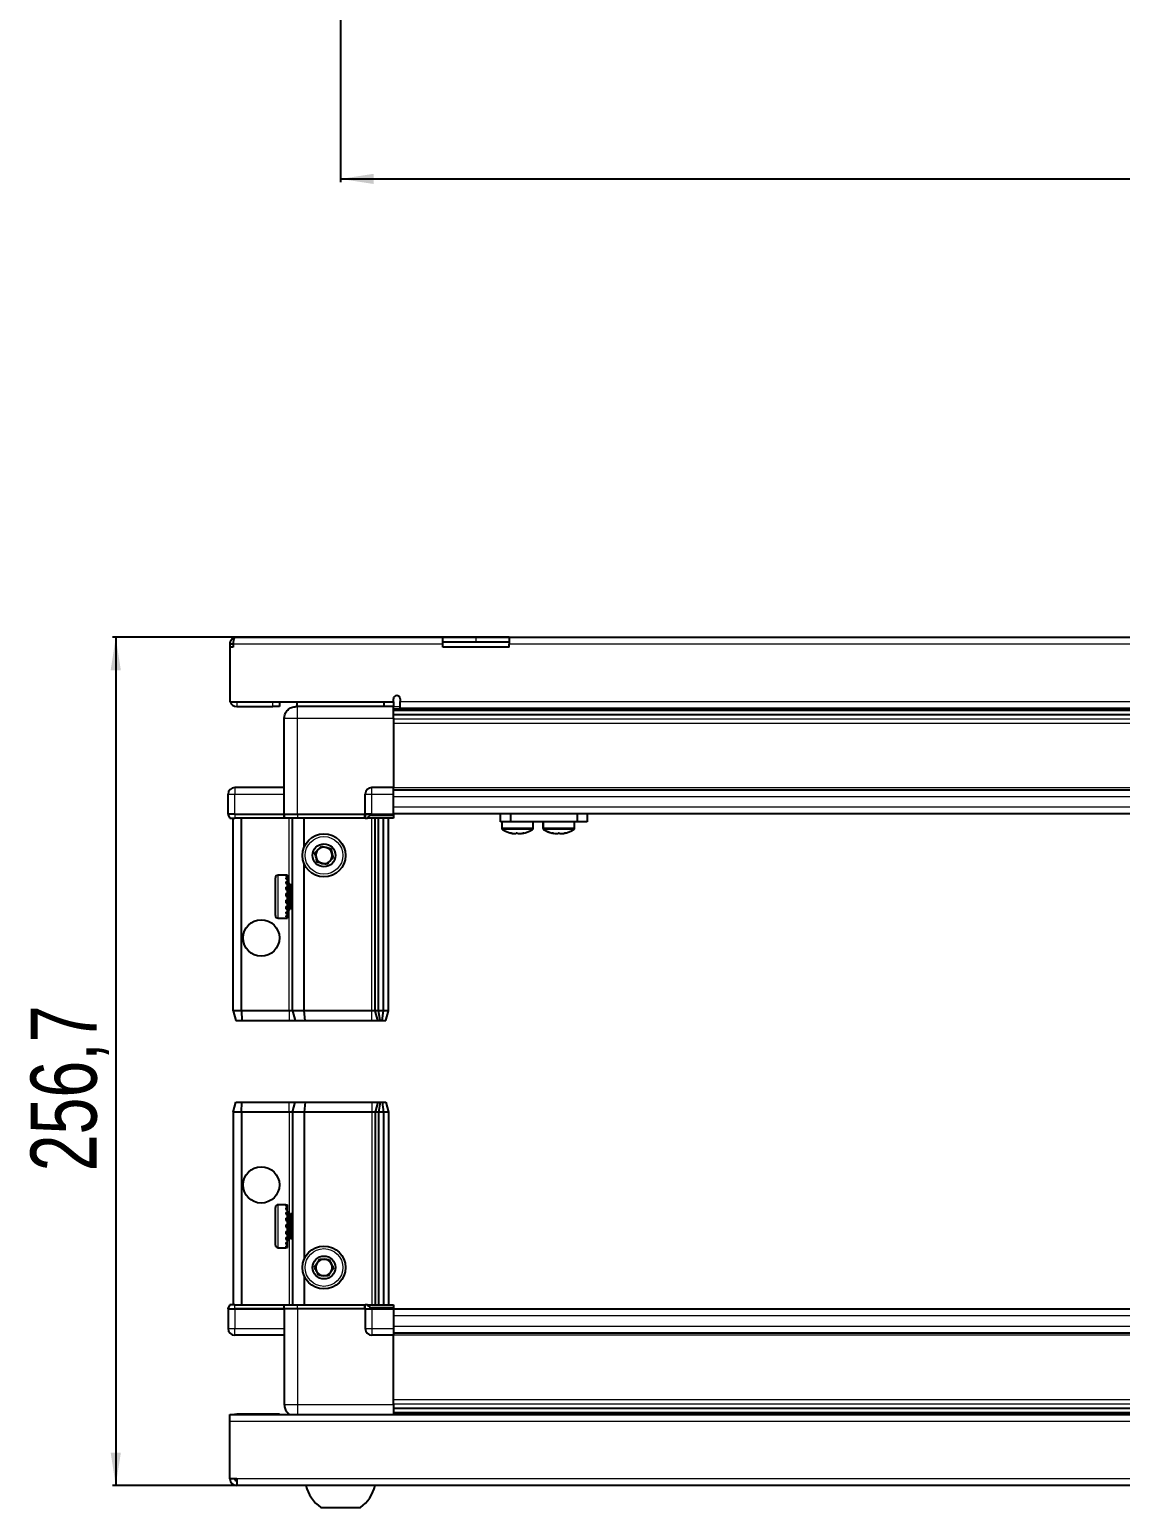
# Model space of a CAD drawing. Header units: millimetres. Extents: x 899 to 2763, y 642 to 2019.
# Drawn here: x 963.4 to 1293.4, y 642.5 to 1089.6 of the extents above; entities that cross this region are included whole.
import ezdxf

# ---------------------------------------------------------------- set-up
doc = ezdxf.new("R2010")
doc.units = ezdxf.units.MM
doc.layers.add('FORMAT', color=7, linetype='Continuous')
doc.styles.add('SLDTEXTSTYLE0', font='TXT', dxfattribs={"width": 0.75})
doc.dimstyles.new('SLDDIMSTYLE0', dxfattribs={"dimtxt": 20, "dimasz": 10, "dimexe": 0, "dimexo": 0.0625, "dimgap": 5, "dimtad": 2, "dimdec": 1, "dimrnd": 1e-09, "dimzin": 12, "dimdsep": 46, "dimtxsty": 'SLDTEXTSTYLE0', "dimsah": 1, "dimcen": 0.09, "dimadec": 0, "dimazin": 3, "dimtfac": 1, "dimtofl": 0, "dimtmove": 0, "dimatfit": 3, "dimfxl": 0, "dimfrac": 2, "dimtolj": 1, "dimtzin": 12, "dimarcsym": 0})

# ---------------------------------------------------------------- blocks, each defined once
blk = doc.blocks.new('_D_2')
at = {"layer": 'FORMAT'}
for p, q in [((1057.47, 1134.92), (1057.47, 1043.43)), ((1589.47, 1134.92), (1589.47, 1043.43)), ((1057.47, 1044.43), (1589.47, 1044.43))]:
    blk.add_line(p, q, dxfattribs=at)
for points in [[(1057.47, 1044.43), (1067.47, 1042.9), (1067.47, 1045.97)], [(1589.47, 1044.43), (1579.47, 1045.97), (1579.47, 1042.9)]]:
    blk.add_solid(points, dxfattribs=at)
at = {"layer": 'FORMAT', "insert": (1301.3, 1070.22), "char_height": 20, "attachment_point": 1, "style": 'SLDTEXTSTYLE0'}
blk.add_mtext('532', dxfattribs=at)
blk = doc.blocks.new('_D_8')
at = {"layer": 'FORMAT'}
for p, q in [((1108.46, 905.76), (988.47, 905.76)), ((989.47, 905.76), (989.47, 649.06)), ((1026.06, 649.06), (988.47, 649.06))]:
    blk.add_line(p, q, dxfattribs=at)
for points in [[(989.47, 905.76), (987.93, 895.76), (991.01, 895.76)], [(989.47, 649.06), (991.01, 659.06), (987.93, 659.06)]]:
    blk.add_solid(points, dxfattribs=at)
at = {"layer": 'FORMAT', "insert": (963.69, 744.16), "char_height": 20, "attachment_point": 1, "rotation": 90, "style": 'SLDTEXTSTYLE0'}
blk.add_mtext('256,7', dxfattribs=at)

msp = doc.modelspace()

# ---------------------------------------------------------------- linework, layer by layer
at = {"color": 7, "linetype": 'Continuous', "lineweight": 25}
for p, q in [((1024.97, 903.66), (1023.97, 903.66)), ((1023.97, 903.66), (1023.97, 902.76)), ((1024.97, 903.66), (1024.97, 902.76)), ((1025.57, 905.76), (1088.47, 905.76)), ((1088.47, 903.66), (1088.47, 905.76)), ((1088.47, 905.76), (1098.47, 905.76)), ((1098.47, 904.26), (1088.47, 904.26)), ((1088.47, 902.76), (1088.47, 903.66)), ((1098.47, 905.76), (1108.47, 905.76)), ((1108.47, 904.26), (1098.47, 904.26)), ((1108.47, 905.76), (1538.47, 905.76)), ((1108.47, 905.76), (1108.47, 903.66)), ((1108.47, 902.76), (1108.47, 903.66)), ((1023.97, 902.76), (1023.97, 886.26)), ((1024.97, 902.76), (1023.97, 902.76)), ((1108.47, 902.76), (1088.47, 902.76)), ((1023.97, 886.26), (1073.47, 886.26)), ((1038.97, 886.26), (1038.97, 884.76)), ((1044.22, 886.26), (1044.22, 884.76)), ((1070.72, 884.76), (1070.72, 886.26)), ((1073.47, 886.26), (1073.47, 887.11)), ((1073.47, 886.26), (1073.47, 884.76)), ((1075.47, 887.11), (1075.47, 886.36)), ((1075.47, 884.26), (1075.47, 886.36)), ((1026.07, 884.76), (1036.97, 884.76)), ((1038.97, 884.76), (1036.97, 884.76)), ((1040.47, 852.26), (1040.47, 881.26)), ((1073.47, 884.76), (1044.47, 884.76)), ((1073.47, 884.11), (1097.35, 884.11)), ((1573.47, 882.32), (1073.47, 882.32)), ((1573.47, 882.28), (1073.47, 882.28)), ((1073.47, 881.26), (1073.47, 860.26)), ((1075.47, 884.26), (1571.47, 884.26)), ((1091.97, 884.26), (1091.97, 884.11)), ((1092.13, 884.26), (1092.13, 884.11)), ((1092.34, 884.26), (1092.34, 884.11)), ((1092.89, 884.26), (1092.89, 884.11)), ((1093.3, 884.26), (1093.3, 884.11)), ((1094.19, 884.26), (1094.19, 884.11)), ((1094.78, 884.26), (1094.78, 884.11)), ((1095.92, 884.26), (1095.92, 884.11)), ((1096.61, 884.26), (1096.61, 884.11)), ((1097.35, 884.11), (1097.89, 884.11)), ((1097.89, 884.26), (1097.89, 884.11)), ((1097.89, 884.11), (1098.62, 884.11)), ((1097.89, 884.11), (1097.89, 884.11)), ((1098.08, 884.26), (1098.08, 884.11)), ((1098.58, 884.26), (1098.58, 884.11)), ((1098.62, 884.11), (1098.63, 884.11)), ((1098.63, 884.26), (1098.63, 884.11)), ((1098.63, 884.11), (1099.59, 884.11)), ((1099.59, 884.11), (1547.35, 884.11)), ((1099.92, 884.26), (1099.92, 884.11)), ((1099.93, 884.26), (1099.93, 884.11)), ((1100.63, 884.26), (1100.63, 884.11)), ((1101.8, 884.26), (1101.8, 884.11)), ((1102.42, 884.26), (1102.42, 884.11)), ((1103.37, 884.26), (1103.37, 884.11)), ((1103.82, 884.26), (1103.82, 884.11)), ((1104.45, 884.26), (1104.45, 884.11)), ((1104.7, 884.26), (1104.7, 884.11)), ((1104.94, 884.26), (1104.94, 884.11)), ((1104.97, 884.26), (1104.97, 884.11)), ((1040.47, 860.26), (1025.47, 860.26)), ((1073.47, 860.26), (1066.97, 860.26)), ((1073.47, 858.26), (1073.47, 860.26)), ((1073.47, 859.61), (1573.47, 859.61)), ((1023.47, 852.26), (1023.47, 858.26)), ((1064.97, 852.26), (1064.97, 858.26)), ((1073.47, 852.26), (1073.47, 858.26)), ((1023.47, 852.26), (1023.47, 851.93)), ((1025.47, 852.26), (1023.47, 852.26)), ((1023.47, 852.26), (1023.47, 851.93)), ((1023.47, 852.26), (1023.47, 852.26)), ((1023.47, 851.93), (1023.97, 851.06)), ((1023.47, 851.93), (1023.97, 851.06)), ((1023.97, 851.06), (1025.47, 851.06)), ((1024.97, 792.76), (1024.97, 851.06)), ((1025.47, 852.26), (1040.27, 852.26)), ((1040.27, 851.06), (1025.47, 851.06)), ((1027.47, 792.76), (1027.47, 851.06)), ((1040.27, 852.26), (1040.47, 852.26)), ((1040.47, 851.06), (1040.27, 851.06)), ((1040.47, 852.26), (1040.47, 851.06)), ((1040.47, 852.26), (1044.47, 852.26)), ((1044.47, 851.06), (1040.47, 851.06)), ((1042.97, 792.76), (1042.97, 851.06)), ((1044.47, 852.26), (1064.77, 852.26)), ((1064.77, 851.06), (1044.47, 851.06)), ((1046.47, 842.26), (1046.47, 851.06)), ((1064.77, 852.26), (1064.97, 852.26)), ((1064.97, 851.06), (1064.77, 851.06)), ((1064.97, 852.26), (1064.97, 851.06)), ((1066.97, 852.26), (1064.97, 852.26)), ((1064.97, 852.26), (1066.97, 852.26)), ((1064.97, 851.06), (1065.65, 851.06)), ((1073.47, 851.06), (1065.65, 851.06)), ((1066.97, 852.26), (1073.47, 852.26)), ((1066.97, 851.93), (1073.47, 851.93)), ((1067.97, 792.76), (1067.97, 851.06)), ((1068.97, 792.76), (1068.97, 851.06)), ((1070.47, 792.76), (1070.47, 851.06)), ((1071.97, 792.76), (1071.97, 851.06)), ((1073.47, 852.41), (1573.47, 852.41)), ((1073.47, 852.26), (1073.47, 851.93)), ((1073.47, 851.93), (1073.47, 851.06)), ((1105.92, 849.91), (1105.92, 852.41)), ((1108.92, 849.91), (1105.92, 849.91)), ((1106.27, 849.91), (1106.27, 848)), ((1108.92, 852.41), (1108.92, 849.91)), ((1129.12, 849.91), (1108.92, 849.91)), ((1115.77, 848), (1115.77, 849.91)), ((1118.72, 849.91), (1118.72, 848)), ((1118.77, 849.91), (1118.77, 848)), ((1128.27, 848), (1128.27, 849.91)), ((1129.12, 849.91), (1129.12, 852.41)), ((1132.12, 849.91), (1129.12, 849.91)), ((1132.12, 852.41), (1132.12, 849.91)), ((1046.47, 792.76), (1046.47, 837.26)), ((1037.77, 821.56), (1037.77, 832.96)), ((1041.47, 833.76), (1038.57, 833.76)), ((1040.97, 833.67), (1041.47, 833.67)), ((1040.97, 833.67), (1040.97, 833.5)), ((1040.97, 833.5), (1041.47, 833.5)), ((1040.97, 833.01), (1041.47, 833.01)), ((1040.97, 833.01), (1040.97, 832.63)), ((1040.97, 832.63), (1041.47, 832.63)), ((1040.97, 831.8), (1041.47, 831.8)), ((1040.97, 831.8), (1040.97, 831.24)), ((1041.47, 833.67), (1041.47, 833.76)), ((1041.47, 833.5), (1041.47, 833.67)), ((1041.47, 833.01), (1041.47, 833.5)), ((1041.47, 832.63), (1041.47, 833.01)), ((1041.47, 831.8), (1041.47, 832.63)), ((1041.47, 831.24), (1041.47, 831.8)), ((1040.97, 831.24), (1041.47, 831.24)), ((1040.97, 830.14), (1041.47, 830.14)), ((1040.97, 830.14), (1040.97, 829.46)), ((1040.97, 829.46), (1041.47, 829.46)), ((1040.97, 828.19), (1041.47, 828.19)), ((1040.97, 828.19), (1040.97, 827.46)), ((1040.97, 827.89), (1041.47, 827.89)), ((1040.97, 827.46), (1041.47, 827.46)), ((1041.57, 831.66), (1041.47, 831.66)), ((1041.47, 830.14), (1041.47, 831.24)), ((1041.47, 829.46), (1041.47, 830.14)), ((1041.47, 828.19), (1041.47, 829.46)), ((1041.47, 827.89), (1041.47, 828.19)), ((1041.47, 826.16), (1041.47, 827.46)), ((1041.57, 830.15), (1041.57, 831.66)), ((1041.57, 822.86), (1041.57, 830.15)), ((1042.45, 830.57), (1041.97, 831.26)), ((1041.97, 823.26), (1041.97, 831.26)), ((1042.94, 831.26), (1042.45, 830.57)), ((1042.45, 823.95), (1042.45, 830.57)), ((1042.97, 831.26), (1042.94, 831.26)), ((1042.94, 823.26), (1042.94, 831.26)), ((1040.97, 826.16), (1041.47, 826.16)), ((1040.97, 826.16), (1040.97, 825.44)), ((1040.97, 826.03), (1041.47, 826.03)), ((1040.97, 825.44), (1041.47, 825.44)), ((1040.97, 824.24), (1041.47, 824.24)), ((1040.97, 824.24), (1040.97, 823.6)), ((1040.97, 823.6), (1041.47, 823.6)), ((1041.47, 825.44), (1041.47, 826.03)), ((1041.47, 824.24), (1041.47, 825.44)), ((1041.47, 823.6), (1041.47, 824.24)), ((1041.47, 822.61), (1041.47, 823.6)), ((1041.47, 822.86), (1041.57, 822.86)), ((1041.97, 823.26), (1042.45, 823.95)), ((1042.45, 823.95), (1042.94, 823.26)), ((1042.94, 823.26), (1042.97, 823.26)), ((1038.57, 820.76), (1041.47, 820.76)), ((1040.97, 822.61), (1041.47, 822.61)), ((1040.97, 822.61), (1040.97, 822.12)), ((1040.97, 822.12), (1041.47, 822.12)), ((1040.97, 821.43), (1041.47, 821.43)), ((1040.97, 821.43), (1040.97, 821.14)), ((1040.97, 821.14), (1041.47, 821.14)), ((1040.97, 820.83), (1041.47, 820.83)), ((1040.97, 820.83), (1040.97, 820.76)), ((1040.97, 820.76), (1041.47, 820.76)), ((1041.47, 822.12), (1041.47, 822.61)), ((1041.47, 821.43), (1041.47, 822.12)), ((1041.47, 821.14), (1041.47, 821.43)), ((1041.47, 820.83), (1041.47, 821.14)), ((1041.47, 820.76), (1041.47, 820.83)), ((1041.47, 820.76), (1041.47, 820.76)), ((1027.47, 792.76), (1024.97, 792.76)), ((1024.97, 792.76), (1025.77, 789.76)), ((1041.97, 792.76), (1027.47, 792.76)), ((1027.47, 792.76), (1027.63, 789.76)), ((1042.97, 792.76), (1041.97, 792.76)), ((1046.47, 792.76), (1042.97, 792.76)), ((1042.97, 792.76), (1043.77, 789.76)), ((1066.97, 792.76), (1046.47, 792.76)), ((1046.8, 789.76), (1046.47, 792.76)), ((1067.97, 792.76), (1066.97, 792.76)), ((1068.97, 792.76), (1067.97, 792.76)), ((1068.77, 789.76), (1067.97, 792.76)), ((1070.47, 792.76), (1068.97, 792.76)), ((1069.51, 789.76), (1068.97, 792.76)), ((1070.02, 789.76), (1070.47, 792.76)), ((1071.97, 792.76), (1070.47, 792.76)), ((1071.17, 789.76), (1071.97, 792.76)), ((1025.77, 789.76), (1027.63, 789.76)), ((1027.63, 789.76), (1041.97, 789.76)), ((1041.97, 789.76), (1043.77, 789.76)), ((1043.77, 789.76), (1046.8, 789.76)), ((1046.8, 789.76), (1066.97, 789.76)), ((1066.97, 789.76), (1068.77, 789.76)), ((1068.77, 789.76), (1069.51, 789.76)), ((1069.51, 789.76), (1070.02, 789.76)), ((1070.02, 789.76), (1071.17, 789.76)), ((1024.97, 762.06), (1025.77, 765.06)), ((1025.77, 765.06), (1027.63, 765.06)), ((1027.47, 762.06), (1027.63, 765.06)), ((1027.63, 765.06), (1041.97, 765.06)), ((1041.97, 765.06), (1043.77, 765.06)), ((1042.97, 762.06), (1043.77, 765.06)), ((1043.77, 765.06), (1046.8, 765.06)), ((1046.8, 765.06), (1046.47, 762.06)), ((1046.8, 765.06), (1066.97, 765.06)), ((1066.97, 765.06), (1068.77, 765.06)), ((1068.77, 765.06), (1067.97, 762.06)), ((1068.77, 765.06), (1069.51, 765.06)), ((1069.51, 765.06), (1068.97, 762.06)), ((1069.51, 765.06), (1070.02, 765.06)), ((1070.02, 765.06), (1070.47, 762.06)), ((1070.02, 765.06), (1071.17, 765.06)), ((1071.17, 765.06), (1071.97, 762.06)), ((1024.97, 762.06), (1024.97, 703.76)), ((1027.47, 762.06), (1024.97, 762.06)), ((1027.47, 762.06), (1027.47, 703.76)), ((1041.97, 762.06), (1027.47, 762.06)), ((1042.97, 762.06), (1041.97, 762.06)), ((1046.47, 762.06), (1042.97, 762.06)), ((1042.97, 762.06), (1042.97, 703.76)), ((1046.47, 762.06), (1046.47, 717.56)), ((1066.97, 762.06), (1046.47, 762.06)), ((1067.97, 762.06), (1066.97, 762.06)), ((1067.97, 762.06), (1067.97, 703.76)), ((1068.97, 762.06), (1067.97, 762.06)), ((1070.47, 762.06), (1068.97, 762.06)), ((1068.97, 762.06), (1068.97, 703.76)), ((1071.97, 762.06), (1070.47, 762.06)), ((1070.47, 762.06), (1070.47, 703.76)), ((1071.97, 762.06), (1071.97, 703.76)), ((1040.97, 734.06), (1038.57, 734.06)), ((1040.97, 734.06), (1040.97, 734.05)), ((1040.97, 734.05), (1041.47, 734.05)), ((1040.97, 733.87), (1041.47, 733.87)), ((1040.97, 733.87), (1040.97, 733.65)), ((1040.97, 733.65), (1041.47, 733.65)), ((1041.47, 733.87), (1041.47, 734.05)), ((1041.47, 733.65), (1041.47, 733.87)), ((1041.47, 733.07), (1041.47, 733.65)), ((1037.77, 721.86), (1037.77, 733.26)), ((1040.97, 733.07), (1041.47, 733.07)), ((1040.97, 733.07), (1040.97, 732.65)), ((1040.97, 732.65), (1041.47, 732.65)), ((1040.97, 731.74), (1041.47, 731.74)), ((1040.97, 731.74), (1040.97, 731.15)), ((1040.97, 731.15), (1041.47, 731.15)), ((1040.97, 730), (1041.47, 730)), ((1040.97, 730), (1040.97, 729.3)), ((1040.97, 729.3), (1041.47, 729.3)), ((1041.47, 732.65), (1041.47, 733.07)), ((1041.47, 731.74), (1041.47, 732.65)), ((1041.57, 731.96), (1041.47, 731.96)), ((1041.47, 731.15), (1041.47, 731.74)), ((1041.47, 730), (1041.47, 731.15)), ((1041.47, 729.3), (1041.47, 730)), ((1041.47, 728.01), (1041.47, 729.3)), ((1041.57, 723.16), (1041.57, 731.96)), ((1042.45, 730.87), (1041.97, 731.56)), ((1041.97, 723.56), (1041.97, 731.56)), ((1042.94, 731.56), (1042.45, 730.87)), ((1042.45, 724.25), (1042.45, 730.87)), ((1042.97, 731.56), (1042.94, 731.56)), ((1042.94, 723.56), (1042.94, 731.56)), ((1040.97, 728.01), (1041.47, 728.01)), ((1040.97, 728.01), (1040.97, 727.28)), ((1040.97, 727.87), (1041.47, 727.87)), ((1040.97, 727.37), (1041.47, 727.37)), ((1040.97, 727.28), (1041.47, 727.28)), ((1040.97, 725.99), (1041.47, 725.99)), ((1040.97, 725.99), (1040.97, 725.28)), ((1040.97, 725.28), (1041.47, 725.28)), ((1041.47, 727.87), (1041.47, 728.01)), ((1041.47, 727.28), (1041.47, 727.37)), ((1041.47, 725.99), (1041.47, 727.28)), ((1041.47, 725.28), (1041.47, 725.99)), ((1041.47, 724.12), (1041.47, 725.28)), ((1038.57, 721.06), (1040.97, 721.06)), ((1040.97, 724.12), (1041.47, 724.12)), ((1040.97, 724.12), (1040.97, 723.51)), ((1040.97, 723.51), (1041.47, 723.51)), ((1040.97, 722.58), (1041.47, 722.58)), ((1040.97, 722.58), (1040.97, 722.14)), ((1040.97, 722.14), (1041.47, 722.14)), ((1040.97, 721.53), (1041.47, 721.53)), ((1040.97, 721.53), (1040.97, 721.3)), ((1040.97, 721.3), (1041.47, 721.3)), ((1040.97, 721.08), (1041.47, 721.08)), ((1040.97, 721.08), (1040.97, 721.06)), ((1040.97, 721.07), (1041.47, 721.07)), ((1041.47, 723.51), (1041.47, 724.12)), ((1041.47, 722.58), (1041.47, 723.51)), ((1041.47, 723.16), (1041.57, 723.16)), ((1041.47, 722.14), (1041.47, 722.58)), ((1041.47, 721.53), (1041.47, 722.14)), ((1041.47, 721.3), (1041.47, 721.53)), ((1041.47, 721.08), (1041.47, 721.3)), ((1041.47, 721.07), (1041.47, 721.08)), ((1041.97, 723.56), (1042.45, 724.25)), ((1042.45, 724.25), (1042.94, 723.56)), ((1042.94, 723.56), (1042.97, 723.56)), ((1046.47, 712.56), (1046.47, 703.76)), ((1023.97, 703.76), (1023.47, 702.89)), ((1023.47, 702.56), (1023.47, 702.89)), ((1023.47, 702.56), (1025.47, 702.56)), ((1023.47, 702.56), (1023.47, 696.56)), ((1025.47, 703.76), (1023.97, 703.76)), ((1025.47, 703.76), (1040.27, 703.76)), ((1040.27, 702.56), (1025.47, 702.56)), ((1025.47, 702.56), (1040.27, 702.56)), ((1040.27, 703.76), (1040.47, 703.76)), ((1040.47, 702.56), (1040.27, 702.56)), ((1040.47, 702.56), (1040.47, 703.76)), ((1040.47, 703.76), (1044.47, 703.76)), ((1044.47, 702.56), (1040.47, 702.56)), ((1040.47, 702.56), (1040.47, 673.56)), ((1044.47, 703.76), (1064.77, 703.76)), ((1064.77, 702.56), (1044.47, 702.56)), ((1064.77, 703.76), (1064.97, 703.76)), ((1064.97, 702.56), (1064.77, 702.56)), ((1064.97, 702.56), (1064.97, 703.76)), ((1065.65, 703.76), (1064.97, 703.76)), ((1064.97, 702.56), (1066.97, 702.56)), ((1064.97, 702.56), (1064.97, 696.56)), ((1065.65, 703.76), (1073.47, 703.76)), ((1073.47, 702.89), (1066.97, 702.89)), ((1073.47, 702.56), (1066.97, 702.56)), ((1066.97, 702.56), (1073.47, 702.56)), ((1073.47, 703.76), (1073.47, 702.89)), ((1073.47, 702.89), (1073.47, 702.89)), ((1073.47, 702.56), (1073.47, 702.89)), ((1073.47, 702.56), (1073.47, 702.56)), ((1073.47, 702.56), (1073.47, 696.56)), ((1573.47, 702.41), (1073.47, 702.41)), ((1040.47, 694.56), (1025.47, 694.56)), ((1073.47, 694.56), (1066.97, 694.56)), ((1073.47, 696.56), (1073.47, 694.56)), ((1573.47, 695.21), (1073.47, 695.21)), ((1073.47, 673.56), (1073.47, 694.56)), ((1073.47, 672.54), (1573.47, 672.54)), ((1073.47, 672.5), (1573.47, 672.5)), ((1023.97, 670.56), (1622.97, 670.56)), ((1023.97, 668.46), (1023.97, 670.56)), ((1023.97, 651.16), (1023.97, 668.46)), ((1038.97, 670.66), (1026.07, 670.66)), ((1038.97, 670.66), (1038.97, 670.56)), ((1097.35, 670.71), (1073.47, 670.71)), ((1091.97, 670.56), (1091.97, 670.71)), ((1092.01, 670.56), (1092.01, 670.71)), ((1092.28, 670.56), (1092.28, 670.71)), ((1092.54, 670.56), (1092.54, 670.71)), ((1093.19, 670.56), (1093.19, 670.71)), ((1093.66, 670.56), (1093.66, 670.71)), ((1094.62, 670.56), (1094.62, 670.71)), ((1095.24, 670.56), (1095.24, 670.71)), ((1096.43, 670.56), (1096.43, 670.71)), ((1097.09, 670.56), (1097.09, 670.71)), ((1097.14, 670.56), (1097.14, 670.71)), ((1098.44, 670.71), (1097.35, 670.71)), ((1099.17, 670.71), (1098.44, 670.71)), ((1098.44, 670.56), (1098.44, 670.71)), ((1098.44, 670.71), (1098.44, 670.71)), ((1098.45, 670.56), (1098.45, 670.71)), ((1098.95, 670.56), (1098.95, 670.71)), ((1099.17, 670.56), (1099.17, 670.71)), ((1099.59, 670.71), (1099.17, 670.71)), ((1099.17, 670.71), (1099.17, 670.71)), ((1547.35, 670.71), (1099.59, 670.71)), ((1100.45, 670.56), (1100.45, 670.71)), ((1101.14, 670.56), (1101.14, 670.71)), ((1102.26, 670.56), (1102.26, 670.71)), ((1102.84, 670.56), (1102.84, 670.71)), ((1103.71, 670.56), (1103.71, 670.71)), ((1104.11, 670.56), (1104.11, 670.71)), ((1104.64, 670.56), (1104.64, 670.71)), ((1104.83, 670.56), (1104.83, 670.71)), ((1104.97, 670.56), (1104.97, 670.71)), ((1026.07, 651.16), (1023.97, 651.16)), ((1026.07, 651.16), (1026.07, 649.06)), ((1620.87, 649.06), (1026.07, 649.06)), ((1051.47, 642.46), (1063.47, 642.46))]:
    msp.add_line(p, q, dxfattribs=at)
at = {"color": 8, "linetype": 'Continuous', "lineweight": 18}
for p, q in [((1088.47, 903.66), (1024.97, 903.66)), ((1098.47, 904.26), (1098.47, 905.76)), ((1538.47, 903.66), (1108.47, 903.66)), ((1026.07, 886.26), (1026.07, 884.76)), ((1036.97, 884.76), (1036.97, 886.26)), ((1075.47, 886.36), (1571.47, 886.36)), ((1044.47, 881.26), (1073.47, 881.26)), ((1044.47, 852.26), (1044.47, 881.26)), ((1073.47, 884.76), (1075.47, 884.76)), ((1573.47, 883.52), (1073.47, 883.52)), ((1073.47, 881.08), (1573.47, 881.08)), ((1573.47, 879.66), (1073.47, 879.66)), ((1025.47, 860.26), (1025.47, 858.26)), ((1066.97, 858.26), (1066.97, 860.26)), ((1073.47, 860.26), (1573.47, 860.26)), ((1023.47, 858.26), (1025.47, 858.26)), ((1025.47, 858.26), (1040.47, 858.26)), ((1025.47, 852.26), (1025.47, 858.26)), ((1064.97, 858.26), (1066.97, 858.26)), ((1066.97, 858.26), (1073.47, 858.26)), ((1066.97, 852.26), (1066.97, 858.26)), ((1073.47, 857.61), (1573.47, 857.61)), ((1073.47, 854.41), (1573.47, 854.41)), ((1025.47, 852.26), (1025.47, 851.06)), ((1040.27, 851.06), (1040.27, 852.26)), ((1041.97, 831.26), (1041.97, 851.06)), ((1044.47, 852.26), (1044.47, 851.06)), ((1064.77, 851.06), (1064.77, 852.26)), ((1066.97, 852.26), (1066.97, 851.93)), ((1066.97, 792.76), (1066.97, 851.06)), ((1115.77, 848), (1106.27, 848)), ((1115.58, 847.63), (1106.46, 847.63)), ((1118.77, 848), (1118.72, 848)), ((1128.27, 848), (1118.77, 848)), ((1118.96, 847.63), (1118.91, 847.63)), ((1128.08, 847.63), (1118.96, 847.63)), ((1038.57, 820.76), (1038.57, 833.76)), ((1041.97, 792.76), (1041.97, 823.26)), ((1041.97, 792.76), (1041.97, 789.76)), ((1066.97, 789.76), (1066.97, 792.76)), ((1041.97, 762.06), (1041.97, 765.06)), ((1066.97, 765.06), (1066.97, 762.06)), ((1041.97, 762.06), (1041.97, 731.56)), ((1066.97, 762.06), (1066.97, 703.76)), ((1038.57, 721.06), (1038.57, 734.06)), ((1041.97, 723.56), (1041.97, 703.76)), ((1025.47, 702.56), (1025.47, 703.76)), ((1025.47, 702.56), (1025.47, 696.56)), ((1040.27, 702.56), (1040.27, 703.76)), ((1044.47, 702.56), (1044.47, 703.76)), ((1044.47, 702.56), (1044.47, 673.56)), ((1064.77, 702.56), (1064.77, 703.76)), ((1066.97, 702.56), (1066.97, 702.89)), ((1066.97, 702.56), (1066.97, 696.56)), ((1073.47, 702.56), (1073.47, 702.89)), ((1573.47, 700.41), (1073.47, 700.41)), ((1023.47, 696.56), (1025.47, 696.56)), ((1025.47, 696.56), (1040.47, 696.56)), ((1025.47, 694.56), (1025.47, 696.56)), ((1064.97, 696.56), (1066.97, 696.56)), ((1066.97, 696.56), (1073.47, 696.56)), ((1066.97, 696.56), (1066.97, 694.56)), ((1573.47, 697.21), (1073.47, 697.21)), ((1573.47, 694.56), (1073.47, 694.56)), ((1044.47, 673.56), (1073.47, 673.56)), ((1073.47, 675.16), (1573.47, 675.16)), ((1573.47, 673.74), (1073.47, 673.74)), ((1073.47, 671.3), (1573.47, 671.3)), ((1622.97, 668.46), (1023.97, 668.46)), ((1026.07, 670.56), (1026.07, 670.66)), ((1620.87, 651.16), (1026.07, 651.16))]:
    msp.add_line(p, q, dxfattribs=at)
at = {"color": 7, "linetype": 'Continuous', "lineweight": 25, "flags": 128}
msp.add_lwpolyline([(1026.07, 670.66), (1025.66, 670.62), (1025.43, 670.56)], dxfattribs=at)
at = {"color": 7, "linetype": 'Continuous', "lineweight": 25}
for centre, radius in [((1052.47, 839.76), 6.5), ((1052.47, 839.76), 3.46), ((1033.47, 814.76), 5.5), ((1033.47, 740.06), 5.5), ((1052.47, 715.06), 6.5), ((1052.47, 715.06), 3.46)]:
    msp.add_circle(centre, radius, dxfattribs=at)
at = {"color": 8, "linetype": 'Continuous', "lineweight": 18}
for centre in [(1052.47, 839.76), (1052.47, 715.06)]:
    msp.add_circle(centre, 5.7, dxfattribs=at)
at = {"color": 7, "linetype": 'Continuous', "lineweight": 25}
for centre, radius, start, end in [((1026.07, 886.86), 2.1, 196.6015, 270), ((1074.47, 887.11), 1, 0, 180), ((1025.47, 858.26), 2, 90, 180), ((1066.97, 858.26), 2, 90, 180), ((1106.72, 848), 0.45, 180, 235.2821), ((1111.02, 854.21), 8, 235.2821, 258.9392), ((1111.02, 854.21), 8, 281.0076, 304.7179), ((1115.32, 848), 0.45, 304.7179, 0), ((1119.17, 848), 0.45, 180, 235.2821), ((1119.22, 848), 0.45, 180, 235.2821), ((1123.47, 854.21), 8, 235.2821, 255.8287), ((1123.52, 854.21), 8, 235.2821, 259.0625), ((1123.52, 854.21), 8, 280.8753, 304.7179), ((1127.82, 848), 0.45, 304.7179, 0), ((1052.47, 839.76), 2.5, 134.9221, 194.9221), ((1052.47, 839.76), 2.5, 74.9221, 134.9221), ((1052.47, 839.76), 2.5, 14.9221, 74.9221), ((1052.47, 839.76), 2.5, 194.9221, 254.9221), ((1052.47, 839.76), 2.5, 254.9221, 314.9221), ((1052.47, 839.76), 2.5, 314.9221, 14.9221), ((1038.57, 832.96), 0.8, 90, 180), ((1041.97, 831.66), 0.4, 180, 270), ((1041.97, 822.86), 0.4, 90, 180), ((1038.57, 821.56), 0.8, 180, 270), ((1038.57, 733.26), 0.8, 90, 180), ((1041.97, 731.96), 0.4, 180, 270), ((1038.57, 721.86), 0.8, 180, 270), ((1041.97, 723.16), 0.4, 90, 180), ((1052.47, 715.06), 2.5, 147.376, 207.376), ((1052.47, 715.06), 2.5, 87.376, 147.376), ((1052.47, 715.06), 2.5, 27.376, 87.376), ((1052.47, 715.06), 2.5, 327.376, 27.376), ((1052.47, 715.06), 2.5, 207.376, 267.376), ((1052.47, 715.06), 2.5, 267.376, 327.376), ((1025.47, 696.56), 2, 180, 270), ((1066.97, 696.56), 2, 180, 270), ((1026.07, 651.16), 2.1, 180, 270), ((1026.07, 651.16), 0.6, 180, 270), ((1058.5, 652.08), 11.91, 194.7004, 233.8734), ((1056.45, 652.08), 11.91, 306.1266, 345.2996)]:
    msp.add_arc(centre, radius, start, end, dxfattribs=at)
for centre, start_param, end_param in [((1066.97, 848.46), 0, 0.722734), ((1066.97, 706.36), 2.418858, 3.141593)]:
    msp.add_ellipse(centre, major_axis=(0, 3.46), ratio=0.57735, start_param=start_param, end_param=end_param, dxfattribs=at)
for points, knots in [([(1025.57, 905.67), (1025.49, 905.66), (1025.17, 905.61), (1024.68, 905.28), (1024.22, 904.73), (1024, 904.15), (1023.98, 903.79), (1023.97, 903.66)], [0, 0, 0, 0, 0.0892624, 0.3475085, 0.6057515, 0.8639944, 1, 1, 1, 1]), ([(1024.97, 903.66), (1025.02, 903.91), (1025.11, 904.41), (1025.24, 905.05), (1025.37, 905.51), (1025.48, 905.73), (1025.55, 905.75), (1025.57, 905.76)], [0, 0, 0, 0, 0.2302553, 0.4485219, 0.6667858, 0.8850496, 1, 1, 1, 1]), ([(1040.47, 881.26), (1040.52, 881.7), (1040.59, 882.38), (1041.03, 883.19), (1041.48, 883.75), (1042.04, 884.21), (1042.85, 884.64), (1043.53, 884.71), (1043.97, 884.76)], [0, 0, 0, 0, 0.239457, 0.368361, 0.5, 0.631639, 0.760543, 1, 1, 1, 1]), ([(1044.47, 884.76), (1044.41, 884.76), (1044.27, 884.76), (1044.11, 884.76), (1043.99, 884.76), (1043.98, 884.76), (1043.97, 884.76)], [0, 0, 0, 0, 0.249394, 0.500333, 0.750167, 1, 1, 1, 1]), ([(1073.47, 881.26), (1073.47, 881.65), (1073.47, 882.44), (1073.47, 883.49), (1073.47, 884.28), (1073.47, 884.7), (1073.47, 884.74), (1073.47, 884.76)], [0, 0, 0, 0, 0.214694, 0.429388, 0.644082, 0.858775, 1, 1, 1, 1]), ([(1109.52, 846.36), (1109.52, 846.35), (1109.52, 846.35), (1109.38, 846.38), (1109.2, 846.44), (1109.06, 846.49), (1108.98, 846.52), (1108.97, 846.53), (1108.97, 846.53), (1108.98, 846.53), (1109, 846.53), (1109.07, 846.52), (1109.37, 846.45), (1109.75, 846.38), (1110.16, 846.35), (1110.43, 846.37), (1110.59, 846.44), (1110.69, 846.51), (1110.76, 846.53), (1110.79, 846.53), (1110.81, 846.53), (1110.83, 846.53), (1110.87, 846.53), (1110.97, 846.49), (1111.13, 846.43), (1111.35, 846.37), (1111.65, 846.35), (1111.99, 846.37), (1112.3, 846.42), (1112.54, 846.47), (1112.66, 846.49), (1112.74, 846.51), (1112.79, 846.53), (1112.83, 846.53), (1112.85, 846.53), (1112.85, 846.53), (1112.85, 846.53)], [0, 0, 0, 0, 0.026098, 0.079837, 0.137205, 0.178357, 0.199039, 0.20334, 0.207689, 0.210723, 0.214544, 0.22148, 0.248602, 0.355777, 0.404897, 0.454423, 0.54605, 0.591404, 0.597119, 0.601325, 0.604382, 0.607444, 0.611991, 0.624229, 0.678519, 0.75975, 0.804305, 0.849026, 0.923625, 0.95136, 0.968708, 0.979996, 0.991142, 0.995473, 0.998845, 1, 1, 1, 1]), ([(1112.85, 846.53), (1112.86, 846.53), (1112.87, 846.53), (1112.87, 846.53), (1112.82, 846.49), (1112.68, 846.43), (1112.55, 846.37), (1112.49, 846.35), (1112.53, 846.36), (1112.55, 846.36)], [0, 0, 0, 0, 0.015183, 0.036536, 0.0957, 0.360142, 0.675239, 0.874535, 1, 1, 1, 1]), ([(1122.01, 846.36), (1122.01, 846.36), (1122.03, 846.35), (1121.89, 846.4), (1121.73, 846.46), (1121.61, 846.52), (1121.61, 846.53), (1121.61, 846.53), (1121.63, 846.53), (1121.65, 846.53), (1121.74, 846.51), (1122.08, 846.43), (1122.51, 846.36), (1122.94, 846.35), (1123.16, 846.38), (1123.33, 846.44), (1123.45, 846.49), (1123.53, 846.52), (1123.58, 846.53), (1123.6, 846.53), (1123.63, 846.53), (1123.65, 846.53), (1123.71, 846.52), (1123.84, 846.45), (1123.99, 846.38), (1124.3, 846.35), (1124.69, 846.37), (1125.07, 846.44), (1125.37, 846.51), (1125.48, 846.53), (1125.5, 846.53), (1125.51, 846.53), (1125.52, 846.53), (1125.52, 846.53), (1125.46, 846.49), (1125.28, 846.43), (1125.08, 846.37), (1125.04, 846.36), (1125.03, 846.36)], [0, 0, 0, 0, 0.028363, 0.080682, 0.138356, 0.167292, 0.170918, 0.173795, 0.176698, 0.18005, 0.186399, 0.213077, 0.319019, 0.35398, 0.399283, 0.447645, 0.482337, 0.499772, 0.503397, 0.507064, 0.509622, 0.512843, 0.51869, 0.541554, 0.631904, 0.673313, 0.715064, 0.792307, 0.830541, 0.835358, 0.838904, 0.841481, 0.844063, 0.847895, 0.858212, 0.90398, 0.972459, 1, 1, 1, 1]), ([(1049.68, 840.51), (1050.05, 840.88), (1050.73, 841.56), (1051.41, 842.23), (1051.73, 842.55)], [0, 0, 0, 0, 0.534686, 1, 1, 1, 1]), ([(1051.73, 842.55), (1052.23, 842.42), (1053.16, 842.16), (1054.08, 841.92), (1054.51, 841.8)], [0, 0, 0, 0, 0.5346859, 1, 1, 1, 1]), ([(1054.51, 841.8), (1054.55, 841.68), (1054.7, 841.1), (1054.96, 840.14), (1055.17, 839.34), (1055.26, 839.01)], [0, 0, 0, 0, 0.133125, 0.637099, 1, 1, 1, 1]), ([(1050.43, 837.72), (1050.34, 838.05), (1050.13, 838.85), (1049.87, 839.81), (1049.72, 840.39), (1049.68, 840.51)], [0, 0, 0, 0, 0.362901, 0.866875, 1, 1, 1, 1]), ([(1053.21, 836.97), (1052.72, 837.11), (1051.78, 837.36), (1050.86, 837.61), (1050.43, 837.72)], [0, 0, 0, 0, 0.534686, 1, 1, 1, 1]), ([(1055.26, 839.01), (1054.89, 838.65), (1054.21, 837.96), (1053.53, 837.29), (1053.21, 836.97)], [0, 0, 0, 0, 0.534686, 1, 1, 1, 1]), ([(1049.59, 715.19), (1049.86, 715.63), (1050.39, 716.44), (1050.9, 717.25), (1051.14, 717.62)], [0, 0, 0, 0, 0.534686, 1, 1, 1, 1]), ([(1051.14, 717.62), (1051.66, 717.6), (1052.62, 717.56), (1053.58, 717.51), (1054.03, 717.49)], [0, 0, 0, 0, 0.534686, 1, 1, 1, 1]), ([(1054.03, 717.49), (1054.19, 717.19), (1054.56, 716.45), (1055.02, 715.57), (1055.3, 715.04), (1055.35, 714.93)], [0, 0, 0, 0, 0.362901, 0.866875, 1, 1, 1, 1]), ([(1050.91, 712.63), (1050.86, 712.74), (1050.58, 713.27), (1050.12, 714.16), (1049.75, 714.89), (1049.59, 715.19)], [0, 0, 0, 0, 0.1331247, 0.6370994, 1, 1, 1, 1]), ([(1053.8, 712.5), (1053.28, 712.52), (1052.32, 712.56), (1051.36, 712.61), (1050.91, 712.63)], [0, 0, 0, 0, 0.534686, 1, 1, 1, 1]), ([(1055.35, 714.93), (1055.08, 714.49), (1054.56, 713.68), (1054.04, 712.87), (1053.8, 712.5)], [0, 0, 0, 0, 0.534686, 1, 1, 1, 1]), ([(1040.47, 673.56), (1040.52, 673.12), (1040.59, 672.44), (1041.02, 671.63), (1041.48, 671.07), (1041.88, 670.71), (1042.15, 670.58), (1042.19, 670.56)], [0, 0, 0, 0, 0.363018, 0.558438, 0.758004, 0.95757, 1, 1, 1, 1]), ([(1073.47, 673.56), (1073.47, 673.16), (1073.47, 672.37), (1073.47, 671.36), (1073.47, 670.73), (1073.47, 670.57), (1073.47, 670.56)], [0, 0, 0, 0, 0.32552, 0.65104, 0.97656, 1, 1, 1, 1])]:
    msp.add_open_spline(points, degree=3, knots=knots, dxfattribs=at)
at = {"color": 8, "linetype": 'Continuous', "lineweight": 18}
for points in [[(1040.47, 881.26), (1040.53, 881.26), (1040.65, 881.26), (1041.58, 881.26), (1042.9, 881.26), (1043.95, 881.26), (1044.47, 881.26)], [(1040.47, 673.56), (1040.53, 673.56), (1040.65, 673.56), (1041.58, 673.56), (1042.9, 673.56), (1043.95, 673.56), (1044.47, 673.56)]]:
    msp.add_open_spline(points, degree=3, dxfattribs=at)
for points, knots in [([(1044.47, 881.26), (1044.47, 881.7), (1044.47, 882.38), (1044.47, 883.19), (1044.47, 883.75), (1044.47, 884.21), (1044.47, 884.64), (1044.47, 884.71), (1044.47, 884.76)], [0, 0, 0, 0, 0.239457, 0.368361, 0.5, 0.631639, 0.760543, 1, 1, 1, 1]), ([(1044.47, 673.56), (1044.47, 673.12), (1044.47, 672.44), (1044.47, 671.63), (1044.47, 671.07), (1044.47, 670.71), (1044.47, 670.58), (1044.47, 670.56)], [0, 0, 0, 0, 0.363018, 0.558438, 0.758004, 0.95757, 1, 1, 1, 1])]:
    msp.add_open_spline(points, degree=3, knots=knots, dxfattribs=at)

# ---------------------------------------------------------------- dimensions: what is measured, and where the dimension line sits
at = {"layer": 'FORMAT'}
for base, p1, p2, angle, picture, middle in [((1589.47, 1044.43), (1057.47, 1134.93), (1589.47, 1134.93), 0, '_D_2', (1323.47, 1044.43)), ((989.47, 649.06), (1108.47, 905.76), (1026.07, 649.06), 90, '_D_8', (989.47, 777.41))]:
    dim = msp.add_linear_dim(base=base, p1=p1, p2=p2, angle=angle, dimstyle='SLDDIMSTYLE0', dxfattribs=at)
    dim.commit()
    dim.dimension.update_dxf_attribs({"geometry": picture, "text_midpoint": middle, "dimtype": 160})

doc.saveas('drawing.dxf')
